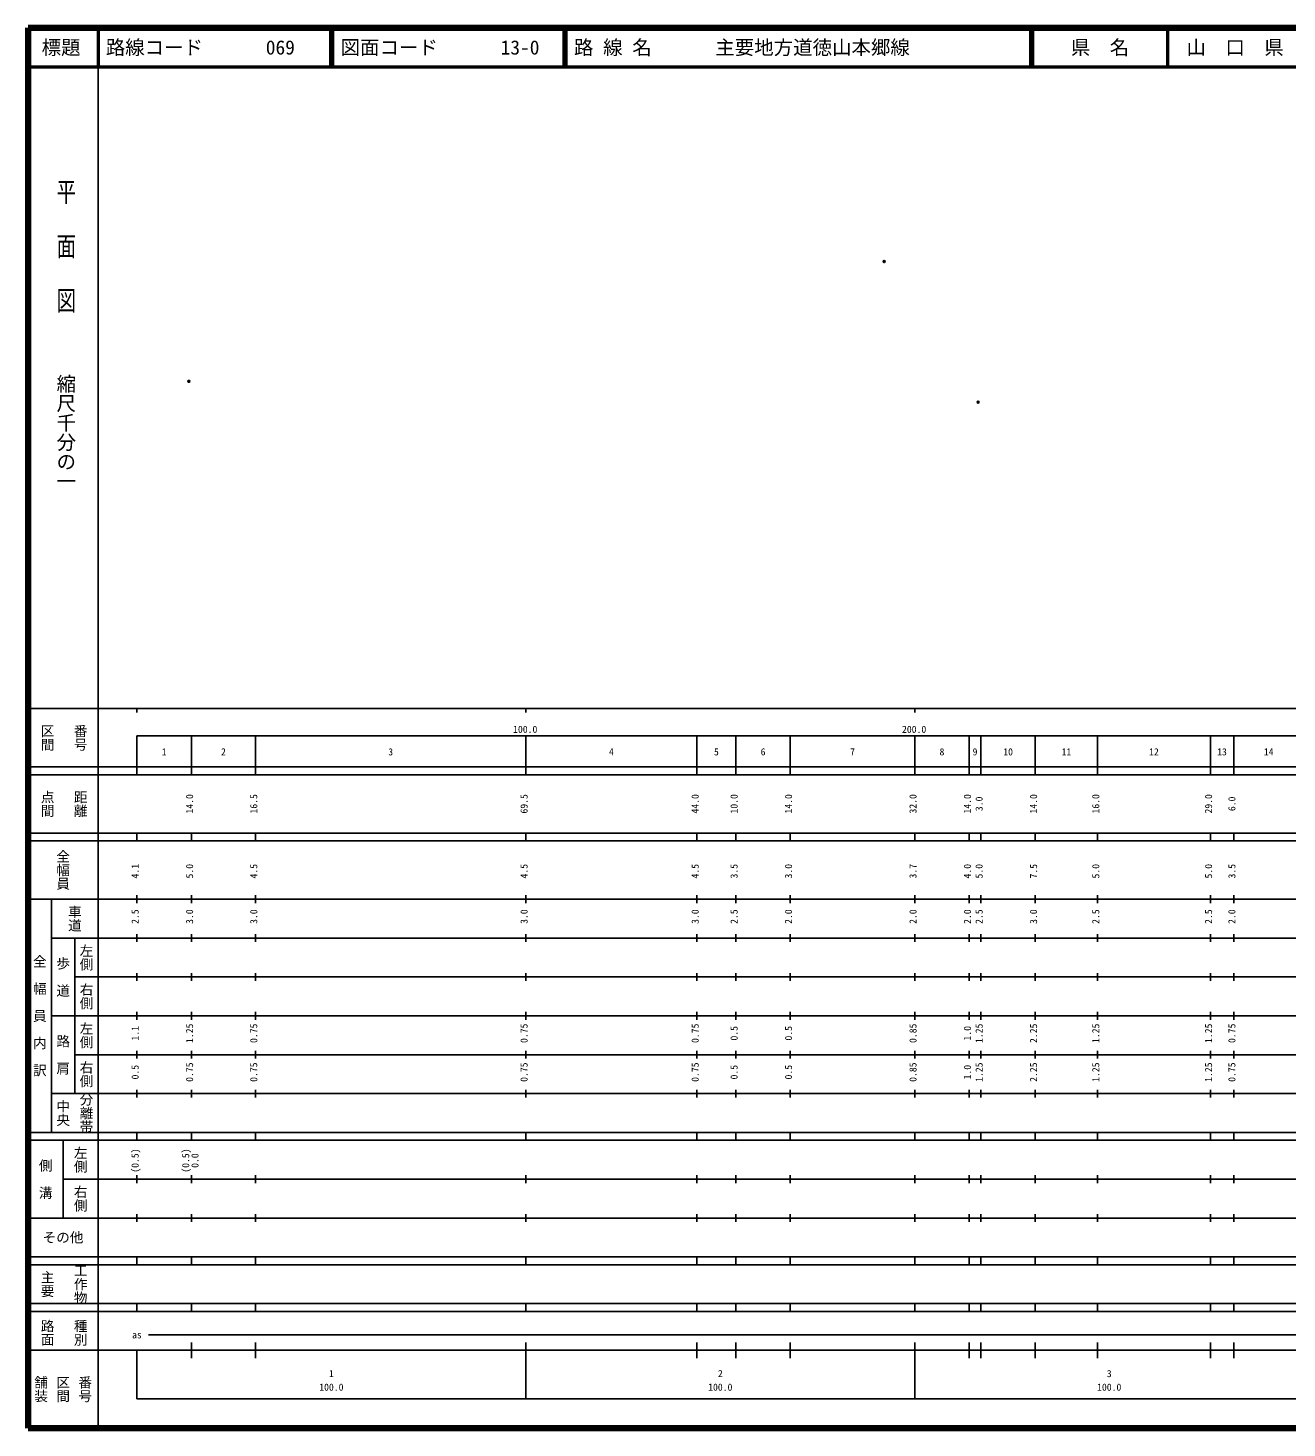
# Model space of a CAD drawing. Units: millimetres on the paper. Extents: x 40 to 680, y 20 to 380.
# Drawn here: x 40 to 363.7, y 20 to 380 of the extents above; entities that cross this region are included whole.
import ezdxf
from ezdxf.enums import TextEntityAlignment as Align

# ---------------------------------------------------------------- set-up
doc = ezdxf.new("R2010")
doc.units = ezdxf.units.MM
doc.header["$PDMODE"] = 32
doc.header["$PDSIZE"] = 0.5
doc.layers.add('M-OTRS', color=6, linetype='Continuous')
doc.layers.add('M-TTL-TXT', color=7, linetype='Continuous')
for name, color, linetype, lineweight in [('M-TTL', 2, 'Continuous', 140), ('M-TTL-BAND', 7, 'Continuous', 25), ('M-TTL-LINE', 7, 'Continuous', 50)]:
    doc.layers.add(name, color=color, linetype=linetype, lineweight=lineweight)
doc.styles.add('@ＭＳ ゴシック', font='')
doc.styles.add('ＭＳ ゴシック', font='')
doc.styles.get('@ＭＳ ゴシック').set_extended_font_data('@MS Gothic')
doc.styles.get('ＭＳ ゴシック').set_extended_font_data('MS Gothic')

msp = doc.modelspace()

# ---------------------------------------------------------------- linework, layer by layer
at = {"layer": 'M-OTRS'}
for p in [(260.141, 319.939), (81.368, 289.142), (284.284, 283.782)]:
    msp.add_point(p, dxfattribs=at)
at = {"layer": 'M-TTL'}
for p, q in [((40, 380), (40, 20)), ((680, 380), (40, 380)), ((40, 20), (680, 20))]:
    msp.add_line(p, q, dxfattribs=at)
at = {"layer": 'M-TTL-BAND'}
for p, q in [((58, 370), (58, 20)), ((40, 205), (579, 205)), ((68, 205), (68, 204)), ((168, 205), (168, 204)), ((268, 205), (268, 204)), ((68, 198), (579, 198)), ((68, 198), (68, 188)), ((82, 188), (82, 198)), ((98.5, 188), (98.5, 198)), ((168, 188), (168, 198)), ((212, 188), (212, 198)), ((222, 188), (222, 198)), ((236, 188), (236, 198)), ((268, 188), (268, 198)), ((282, 188), (282, 198)), ((285, 188), (285, 198)), ((299, 188), (299, 198)), ((315, 188), (315, 198)), ((344, 188), (344, 198)), ((350, 188), (350, 198)), ((40, 190), (579, 190)), ((40, 188), (579, 188)), ((40, 173), (579, 173)), ((68, 171), (68, 173)), ((82, 171), (82, 173)), ((98.5, 171), (98.5, 173)), ((168, 171), (168, 173)), ((212, 171), (212, 173)), ((222, 171), (222, 173)), ((236, 171), (236, 173)), ((268, 171), (268, 173)), ((282, 171), (282, 173)), ((285, 171), (285, 173)), ((299, 171), (299, 173)), ((315, 171), (315, 173)), ((344, 171), (344, 173)), ((350, 171), (350, 173)), ((40, 171), (579, 171)), ((40, 156), (579, 156)), ((46, 96), (46, 156)), ((68, 155), (68, 157)), ((82, 155), (82, 157)), ((98.5, 155), (98.5, 157)), ((168, 155), (168, 157)), ((212, 155), (212, 157)), ((222, 155), (222, 157)), ((236, 155), (236, 157)), ((268, 155), (268, 157)), ((282, 155), (282, 157)), ((285, 155), (285, 157)), ((299, 155), (299, 157)), ((315, 155), (315, 157)), ((344, 155), (344, 157)), ((350, 155), (350, 157)), ((46, 146), (579, 146)), ((52, 146), (52, 106)), ((68, 145), (68, 147)), ((82, 145), (82, 147)), ((98.5, 145), (98.5, 147)), ((168, 145), (168, 147)), ((212, 145), (212, 147)), ((222, 145), (222, 147)), ((236, 145), (236, 147)), ((268, 145), (268, 147)), ((282, 145), (282, 147)), ((285, 145), (285, 147)), ((299, 145), (299, 147)), ((315, 145), (315, 147)), ((344, 145), (344, 147)), ((350, 145), (350, 147)), ((68, 135), (68, 137)), ((82, 135), (82, 137)), ((98.5, 135), (98.5, 137)), ((168, 135), (168, 137)), ((212, 135), (212, 137)), ((222, 135), (222, 137)), ((236, 135), (236, 137)), ((268, 135), (268, 137)), ((282, 135), (282, 137)), ((285, 135), (285, 137)), ((299, 135), (299, 137)), ((315, 135), (315, 137)), ((344, 135), (344, 137)), ((350, 135), (350, 137)), ((52, 136), (579, 136)), ((46, 126), (579, 126)), ((68, 125), (68, 127)), ((82, 125), (82, 127)), ((98.5, 125), (98.5, 127)), ((168, 125), (168, 127)), ((212, 125), (212, 127)), ((222, 125), (222, 127)), ((236, 125), (236, 127)), ((268, 125), (268, 127)), ((282, 125), (282, 127)), ((285, 125), (285, 127)), ((299, 125), (299, 127)), ((315, 125), (315, 127)), ((344, 125), (344, 127)), ((350, 125), (350, 127)), ((52, 116), (579, 116)), ((68, 115), (68, 117)), ((82, 115), (82, 117)), ((98.5, 115), (98.5, 117)), ((168, 115), (168, 117)), ((212, 115), (212, 117)), ((222, 115), (222, 117)), ((236, 115), (236, 117)), ((268, 115), (268, 117)), ((282, 115), (282, 117)), ((285, 115), (285, 117)), ((299, 115), (299, 117)), ((315, 115), (315, 117)), ((344, 115), (344, 117)), ((350, 115), (350, 117)), ((46, 106), (579, 106)), ((68, 105), (68, 107)), ((82, 105), (82, 107)), ((98.5, 105), (98.5, 107)), ((168, 105), (168, 107)), ((212, 105), (212, 107)), ((222, 105), (222, 107)), ((236, 105), (236, 107)), ((268, 105), (268, 107)), ((282, 105), (282, 107)), ((285, 105), (285, 107)), ((299, 105), (299, 107)), ((315, 105), (315, 107)), ((344, 105), (344, 107)), ((350, 105), (350, 107)), ((40, 96), (579, 96)), ((40, 94), (579, 94)), ((49, 94), (49, 74)), ((68, 94), (68, 96)), ((82, 94), (82, 96)), ((98.5, 94), (98.5, 96)), ((168, 94), (168, 96)), ((212, 94), (212, 96)), ((222, 94), (222, 96)), ((236, 94), (236, 96)), ((268, 94), (268, 96)), ((282, 94), (282, 96)), ((285, 94), (285, 96)), ((299, 94), (299, 96)), ((315, 94), (315, 96)), ((344, 94), (344, 96)), ((350, 94), (350, 96)), ((49, 84), (579, 84)), ((68, 83), (68, 85)), ((82, 83), (82, 85)), ((98.5, 83), (98.5, 85)), ((168, 83), (168, 85)), ((212, 83), (212, 85)), ((222, 83), (222, 85)), ((236, 83), (236, 85)), ((268, 83), (268, 85)), ((282, 83), (282, 85)), ((285, 83), (285, 85)), ((299, 83), (299, 85)), ((315, 83), (315, 85)), ((344, 83), (344, 85)), ((350, 83), (350, 85)), ((40, 74), (579, 74)), ((68, 73), (68, 75)), ((82, 73), (82, 75)), ((98.5, 73), (98.5, 75)), ((168, 73), (168, 75)), ((212, 73), (212, 75)), ((222, 73), (222, 75)), ((236, 73), (236, 75)), ((268, 73), (268, 75)), ((282, 73), (282, 75)), ((285, 73), (285, 75)), ((299, 73), (299, 75)), ((315, 73), (315, 75)), ((344, 73), (344, 75)), ((350, 73), (350, 75)), ((40, 64), (579, 64)), ((40, 62), (579, 62)), ((68, 62), (68, 64)), ((82, 62), (82, 64)), ((98.5, 62), (98.5, 64)), ((168, 62), (168, 64)), ((212, 62), (212, 64)), ((222, 62), (222, 64)), ((236, 62), (236, 64)), ((268, 62), (268, 64)), ((282, 62), (282, 64)), ((285, 62), (285, 64)), ((299, 62), (299, 64)), ((315, 62), (315, 64)), ((344, 62), (344, 64)), ((350, 62), (350, 64)), ((40, 52), (579, 52)), ((68, 50), (68, 52)), ((82, 50), (82, 52)), ((98.5, 50), (98.5, 52)), ((168, 50), (168, 52)), ((212, 50), (212, 52)), ((222, 50), (222, 52)), ((236, 50), (236, 52)), ((268, 50), (268, 52)), ((282, 50), (282, 52)), ((285, 50), (285, 52)), ((299, 50), (299, 52)), ((315, 50), (315, 52)), ((344, 50), (344, 52)), ((350, 50), (350, 52)), ((40, 50), (579, 50)), ((71, 44), (565, 44)), ((40, 40), (579, 40)), ((68, 40), (68, 27.5)), ((82, 38), (82, 42)), ((98.5, 38), (98.5, 42)), ((168, 27.5), (168, 42)), ((212, 38), (212, 42)), ((222, 38), (222, 42)), ((236, 38), (236, 42)), ((268, 27.5), (268, 42)), ((282, 38), (282, 42)), ((285, 38), (285, 42)), ((299, 38), (299, 42)), ((315, 38), (315, 42)), ((344, 38), (344, 42)), ((350, 38), (350, 42)), ((68, 27.5), (579, 27.5))]:
    msp.add_line(p, q, dxfattribs=at)
at = {"layer": 'M-TTL-LINE'}
for p, q in [((58, 380), (58, 370)), ((117.75, 380), (117.75, 370)), ((118.25, 380), (118.25, 370)), ((177.75, 380), (177.75, 370)), ((178.25, 380), (178.25, 370)), ((297.75, 380), (297.75, 370)), ((298.25, 380), (298.25, 370)), ((333, 380), (333, 370)), ((40, 370), (680, 370))]:
    msp.add_line(p, q, dxfattribs=at)

# ---------------------------------------------------------------- texts
at = {"layer": 'M-TTL-BAND', "style": '@ＭＳ ゴシック', "width": 1.4}
msp.add_text('平  面  図', height=3.666, rotation=270, dxfattribs=at).set_placement((49.777, 306.475), align=Align.MIDDLE_RIGHT)
at = {"layer": 'M-TTL-BAND', "style": '@ＭＳ ゴシック'}
msp.add_text('縮尺千分の一', height=3.666, rotation=270, dxfattribs=at).set_placement((49.777, 261.03), align=Align.MIDDLE_RIGHT)
for s, p in [('区間', (45, 197.5)), ('番号', (53.5, 197.5)), ('点間', (45, 180.5)), ('距離', (53.5, 180.5)), ('全幅員', (49, 163.5)), ('車道', (52, 151)), ('左側', (55, 141)), ('全\u3000幅\u3000員\u3000内\u3000訳', (43, 126)), ('歩\u3000道', (49, 136)), ('右側', (55, 131)), ('左側', (55, 121)), ('路\u3000肩', (49, 116)), ('右側', (55, 111)), ('分離帯', (55, 101)), ('中央', (49, 101)), ('左側', (53.5, 89)), ('側\u3000溝', (44.5, 84)), ('右側', (53.5, 79)), ('工作物', (53.5, 57)), ('主要', (45, 57)), ('路面', (45, 44.5)), ('種別', (53.5, 44.5)), ('舗装', (43.333, 30)), ('区間', (49, 30)), ('番号', (54.667, 30))]:
    msp.add_text(s, height=2.566, rotation=270, dxfattribs=at).set_placement(p, align=Align.MIDDLE_CENTER)
at = {"layer": 'M-TTL-BAND', "style": 'ＭＳ ゴシック'}
for s, p in [('100.0', (167.844, 198.195)), ('200.0', (267.844, 198.195)), ('1', (75, 192.405)), ('2', (90.25, 192.405)), ('3', (133.25, 192.405)), ('4', (190, 192.405)), ('5', (217, 192.405)), ('6', (229, 192.405)), ('7', (252, 192.405)), ('8', (275, 192.405)), ('9', (283.5, 192.405)), ('10', (292, 192.405)), ('11', (307, 192.405)), ('12', (329.5, 192.405)), ('13', (347, 192.405)), ('14', (359, 192.405)), ('as', (68, 42.5)), ('1', (118, 32.523)), ('2', (218, 32.523)), ('3', (318, 32.523)), ('100.0', (118, 29.033)), ('100.0', (218, 29.033)), ('100.0', (318, 29.033))]:
    msp.add_text(s, height=1.833, dxfattribs=at).set_placement(p, align=Align.BOTTOM_CENTER)
for s, p in [('14.0', (83, 180.5)), ('16.5', (99.5, 180.5)), ('69.5', (169, 180.5)), ('44.0', (213, 180.5)), ('10.0', (223, 180.5)), ('14.0', (237, 180.5)), ('32.0', (269, 180.5)), ('14.0', (283, 180.5)), ('3.0', (286, 180.5)), ('14.0', (300, 180.5)), ('16.0', (316, 180.5)), ('29.0', (345, 180.5)), ('6.0', (351, 180.5)), ('4.1', (69, 163.174)), ('5.0', (83, 163.174)), ('4.5', (99.5, 163.174)), ('4.5', (169, 163.174)), ('4.5', (213, 163.174)), ('3.5', (223, 163.174)), ('3.0', (237, 163.174)), ('3.7', (269, 163.174)), ('4.0', (283, 163.174)), ('5.0', (286, 163.174)), ('7.5', (300, 163.174)), ('5.0', (316, 163.174)), ('5.0', (345, 163.174)), ('3.5', (351, 163.174)), ('2.5', (69, 151.5)), ('3.0', (83, 151.5)), ('3.0', (99.5, 151.5)), ('3.0', (169, 151.5)), ('3.0', (213, 151.5)), ('2.5', (223, 151.5)), ('2.0', (237, 151.5)), ('2.0', (269, 151.5)), ('2.0', (283, 151.5)), ('2.5', (286, 151.5)), ('3.0', (300, 151.5)), ('2.5', (316, 151.5)), ('2.5', (345, 151.5)), ('2.0', (351, 151.5)), ('1.1', (69, 121.5)), ('1.25', (83, 121.5)), ('0.75', (99.5, 121.5)), ('0.75', (169, 121.5)), ('0.75', (213, 121.5)), ('0.5', (223, 121.5)), ('0.5', (237, 121.5)), ('0.85', (269, 121.5)), ('1.0', (283, 121.5)), ('1.25', (286, 121.5)), ('2.25', (300, 121.5)), ('1.25', (316, 121.5)), ('1.25', (345, 121.5)), ('0.75', (351, 121.5)), ('0.5', (69, 111.5)), ('0.75', (83, 111.5)), ('0.75', (99.5, 111.5)), ('0.75', (169, 111.5)), ('0.75', (213, 111.5)), ('0.5', (223, 111.5)), ('0.5', (237, 111.5)), ('0.85', (269, 111.5)), ('1.0', (283, 111.5)), ('1.25', (286, 111.5)), ('2.25', (300, 111.5)), ('1.25', (316, 111.5)), ('1.25', (345, 111.5)), ('0.75', (351, 111.5)), ('(0.5)', (69, 88.764)), ('(0.5)', (82, 88.764)), ('0.0', (84.387, 88.764))]:
    msp.add_text(s, height=1.833, rotation=90, dxfattribs=at).set_placement(p, align=Align.BOTTOM_CENTER)
msp.add_text('その他', height=2.566, dxfattribs=at).set_placement((49, 69), align=Align.MIDDLE_CENTER)
at = {"layer": 'M-TTL-TXT', "style": 'ＭＳ ゴシック'}
for s, p in [('標題', (48.5, 375)), ('県\u3000名', (315.625, 375)), ('山\u3000口\u3000県', (350.375, 375))]:
    msp.add_text(s, height=3.666, dxfattribs=at).set_placement(p, align=Align.MIDDLE_CENTER)
for s, p in [('路線コード', (60, 375)), ('069', (101.142, 375)), ('図面コード', (120.38, 375)), ('13-0', (161.521, 375)), ('路 線 名', (180.38, 375)), ('主要地方道徳山本郷線', (216.734, 375))]:
    msp.add_text(s, height=3.666, dxfattribs=at).set_placement(p, align=Align.MIDDLE_LEFT)

doc.saveas('drawing.dxf')
